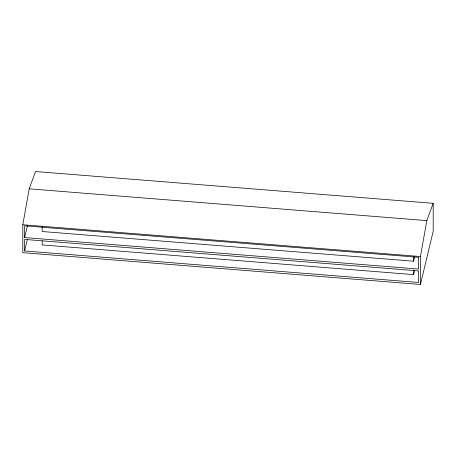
<?xml version="1.0" encoding="UTF-8"?>
<svg xmlns="http://www.w3.org/2000/svg" width="456" height="456" viewBox="0 0 456 456"><rect width="100%" height="100%" fill="white"/><g stroke="black" fill="none" stroke-linecap="round" stroke-linejoin="round"><path stroke-width="0.68" d="M22.8 224.751L29.184 188.83L35.562 171.53L433.2 203.319L433.2 231.249L420.438 284.47L22.8 252.681L22.8 224.751L420.438 256.534L426.816 220.613L433.2 203.319M24.607 237.559L24.607 225.823L418.631 257.321L418.631 269.057L24.607 237.559L27.423 225.805M24.607 250.965L24.607 239.417L418.631 270.915L418.631 282.464L24.607 250.965L27.423 239.218M42.174 226.683L42.174 231.517L413.603 261.208L414.595 257.07M42.174 240.848L42.174 244.923L413.603 274.615L414.595 270.482M29.184 188.83L426.816 220.613M420.438 256.534L420.438 284.47M413.603 256.38L413.603 261.208M413.603 269.861L413.603 274.615"/></g></svg>
